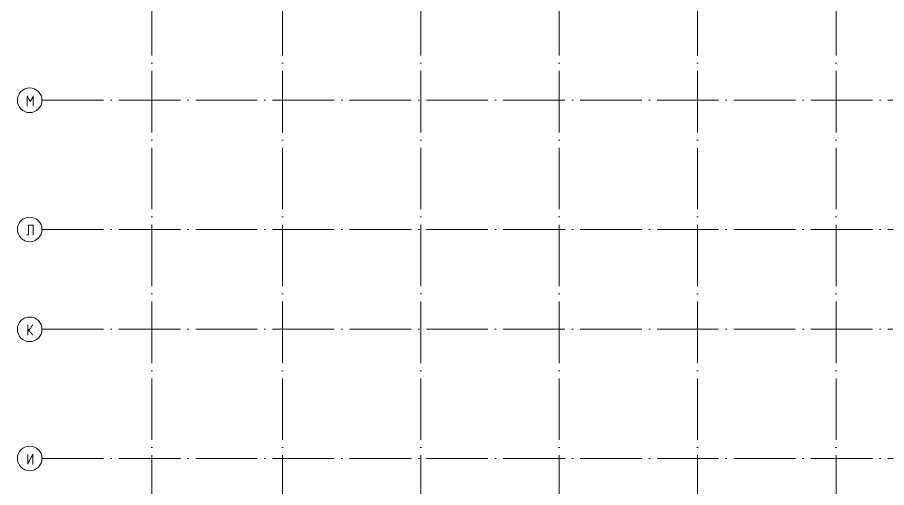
# Model space of a CAD drawing. Header units: millimetres. Extents: x 97 to 214665, y -4577 to 61202.
# Drawn here: x 53129 to 81393, y 27375 to 42672 of the extents above; entities that cross this region are included whole.
import ezdxf

# ---------------------------------------------------------------- set-up
doc = ezdxf.new("R2010")
doc.units = ezdxf.units.MM
doc.linetypes.add('ADSK_Линия сетки', pattern=[2500, 2000, -250, 0, -250])
doc.layers.add('S-GRID-____-IDEN', color=1, linetype='Continuous', lineweight=20)
doc.layers.add('S-GRID-____-OTLN', color=1, linetype='Continuous', lineweight=9)
doc.styles.add('GOST Common_2', font='GOST_Common.ttf', dxfattribs={"width": 0.9, "height": 350})

# ---------------------------------------------------------------- blocks, each defined once
blk = doc.blocks.new('Ось сетки - Круг_Ø8 мм-8258-О_АИ_ПП_4_200_Целиком')
at = {"layer": 'S-GRID-____-IDEN'}
for start, end in [(360, 180), (180, 360)]:
    blk.add_arc((0, 0), 4, start, end, dxfattribs=at)

msp = doc.modelspace()

# ---------------------------------------------------------------- linework, layer by layer
at = {"layer": 'S-GRID-____-OTLN', "linetype": 'ADSK_Линия сетки'}
for p, q in [((57498.114412, -3572.657751), (57498.114412, 60644.999414)), ((61748.114412, -3572.657751), (61748.114412, 60644.999414)), ((66248.114412, -3572.657751), (66248.114412, 60644.999414)), ((70748.114412, -3572.657751), (70748.114412, 60644.999414)), ((75248.114412, -3572.657751), (75248.114412, 60644.999414)), ((79748.114412, -3572.657751), (79748.114412, 60644.999414)), ((53928.563196, 39975.000586), (213846.668489, 39975.000586)), ((53928.563196, 35775.000586), (213846.668489, 35775.000586)), ((53928.563196, 32525.000984), (213846.668489, 32525.000984)), ((53928.563196, 28325.000984), (213846.668489, 28325.000984))]:
    msp.add_line(p, q, dxfattribs=at)

# ---------------------------------------------------------------- block references
at = {"layer": 'S-GRID-____-IDEN', "xscale": 99.99999999999993, "yscale": 99.99999999999993, "zscale": 99.99999999999993, "rotation": 269.9999999999994}
for p in [(53528.563196, 39975.000586), (53528.563196, 35775.000586), (53528.563196, 32525.000984), (53528.563196, 28325.000984)]:
    msp.add_blockref('Ось сетки - Круг_Ø8 мм-8258-О_АИ_ПП_4_200_Целиком', p, dxfattribs=at)

# ---------------------------------------------------------------- texts
at = {"layer": 'S-GRID-____-IDEN', "lineweight": 9, "char_height": 350, "attachment_point": 1, "style": 'GOST Common_2'}
for s, insert, width in [('\\fGOST Common|b0|i0|c204|p34|;\\W.9;М', (53400.390303, 40127.587499), 346.329), ('\\fGOST Common|b0|i0|c204|p34|;\\W.9;Л', (53417.940303, 35927.587499), 303.037875), ('\\fGOST Common|b0|i0|c204|p34|;\\W.9;К', (53415.240303, 32677.587897), 310.2530625), ('\\fGOST Common|b0|i0|c204|p34|;\\W.9;И', (53415.240303, 28477.587897), 310.2530625)]:
    msp.add_mtext(s, dxfattribs=dict(at, insert=insert, width=width))

doc.saveas('drawing.dxf')
